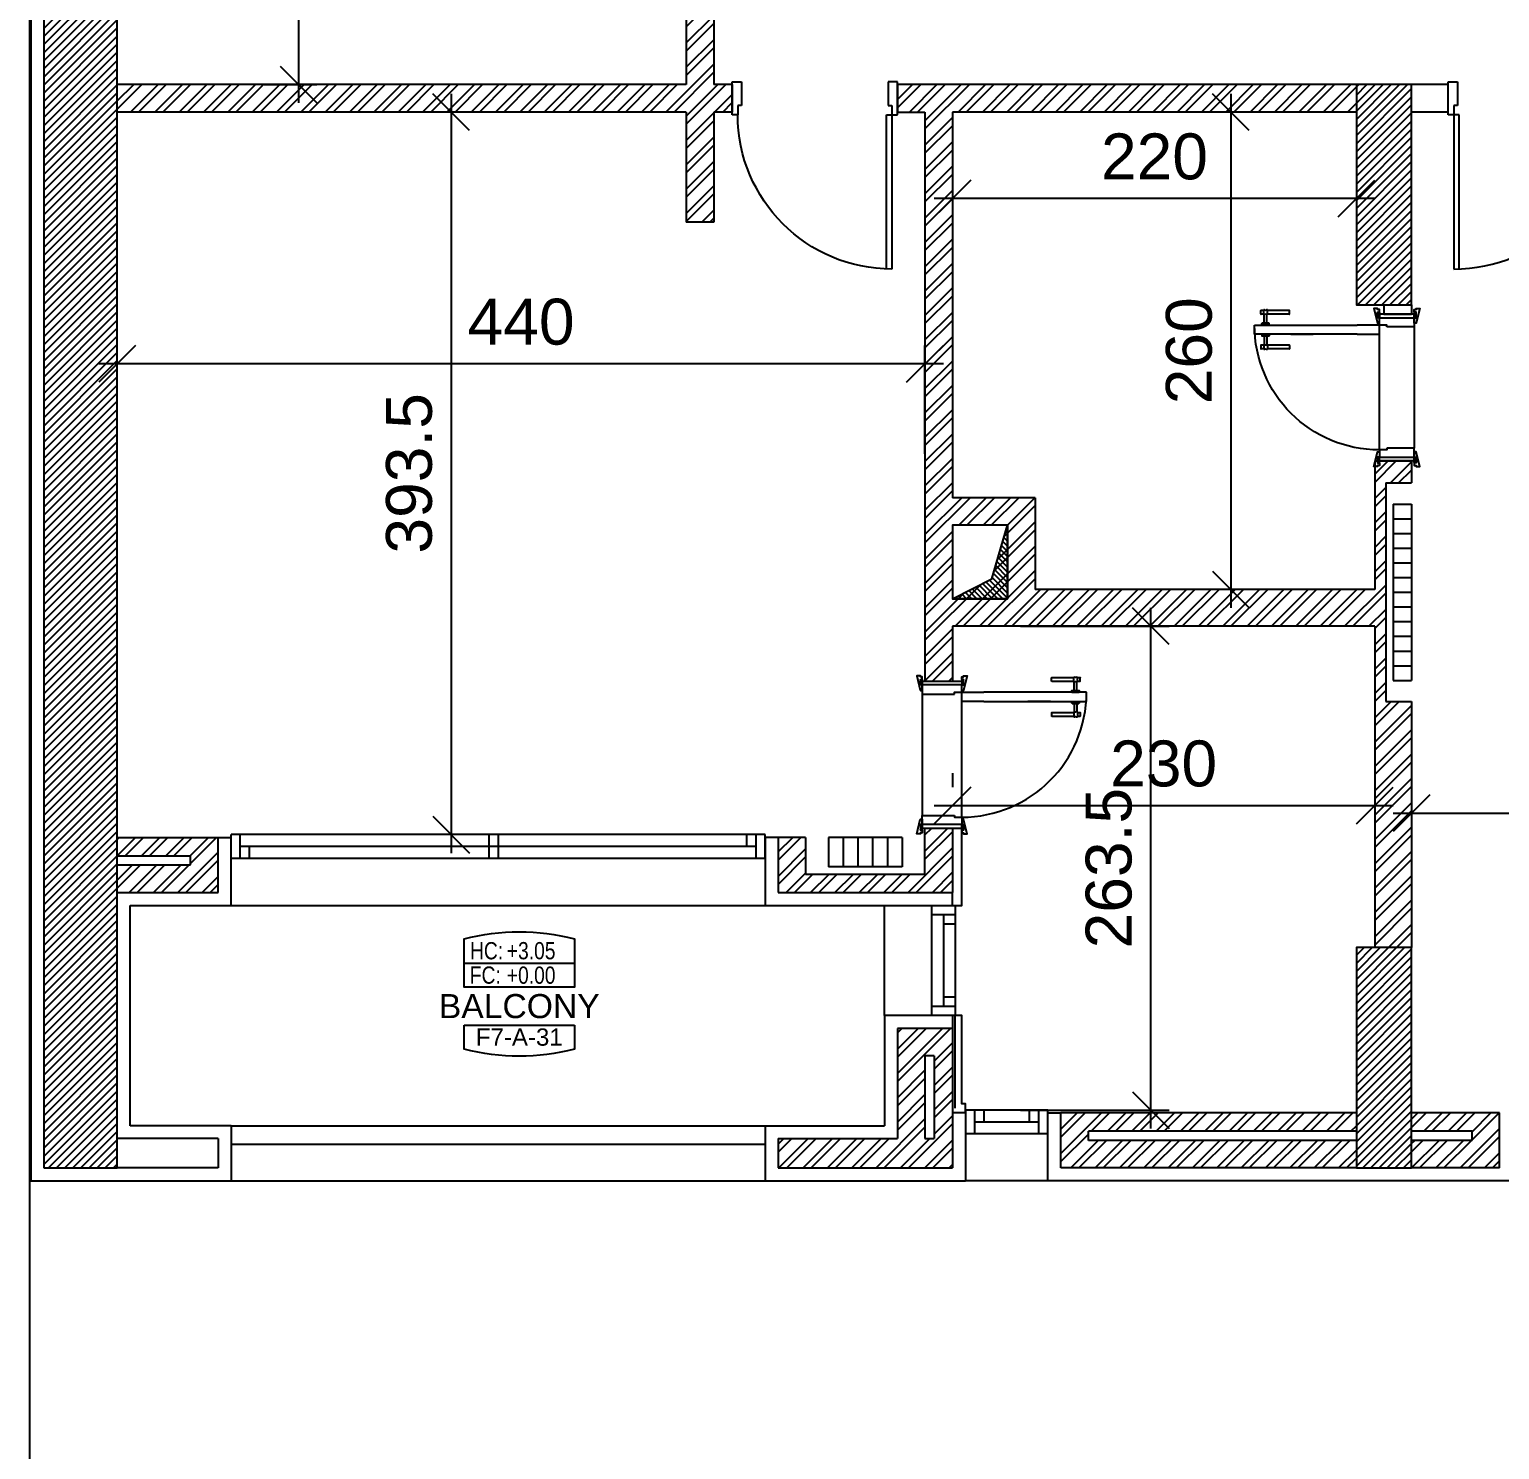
# Model space of a CAD drawing. Header units: metres. Extents: x 0 to 44.4, y -5.9 to 58.5.
# Drawn here: x 0 to 8.01, y 40.47 to 48.2 of the extents above; entities that cross this region are included whole.
import ezdxf
from ezdxf.enums import TextEntityAlignment as Align

# ---------------------------------------------------------------- set-up
doc = ezdxf.new("R2010")
doc.units = ezdxf.units.M
doc.header["$MEASUREMENT"] = 0
doc.header["$PDMODE"] = 3
doc.header["$PDSIZE"] = 0.3
doc.layers.get('0').update_dxf_attribs({"linetype": 'CONTINUOUS'})
doc.layers.get('DEFPOINTS').update_dxf_attribs({"linetype": 'CONTINUOUS'})
for name, color, linetype in [('04', 4, 'CONTINUOUS'), ('A-ALU', 9, 'CONTINUOUS'), ('A-ANNO-IDTAG', 7, 'CONTINUOUS'), ('A-BALUST', 1, 'CONTINUOUS'), ('a-dim', 3, 'CONTINUOUS'), ('A-DOORS', 1, 'CONTINUOUS'), ('A-HATCH-CONC', 8, 'CONTINUOUS'), ('A-HATCH-WALL', 8, 'CONTINUOUS'), ('A-PORTE', 1, 'CONTINUOUS'), ('A-PROJECTION', 8, 'CONTINUOUS'), ('A-REVETEMENT', 1, 'CONTINUOUS'), ('A-SECT-TILE', 12, 'CONTINUOUS'), ('a-shaft', 251, 'CONTINUOUS'), ('A-WALL', 4, 'CONTINUOUS'), ('Parcelle$0$N-PLOT', 5, 'CONTINUOUS'), ('S-2ND-3RD-4-5-6TH$0$N-PLOT', 5, 'CONTINUOUS'), ('S-7TH$0$A-SHAFT 7-8', 8, 'CONTINUOUS'), ('S-7TH$0$A-STR 7-8TH', 2, 'CONTINUOUS'), ('S-7TH$0$N-PLOT', 5, 'CONTINUOUS')]:
    doc.layers.add(name, color=color, linetype=linetype)
doc.styles.add('A100-STEXT', font='ARIAL.TTF', dxfattribs={"height": 0.25})
doc.styles.add('BLOCK', font='ARIAL.TTF', dxfattribs={"width": 0.8, "height": 0.25})
doc.dimstyles.new('dim-law', dxfattribs={"dimtxt": 0.25, "dimasz": 0.2, "dimexe": 0.1, "dimexo": 0.3, "dimgap": 0.1, "dimtad": 1, "dimlfac": 100, "dimdsep": 46, "dimtxsty": 'A100-STEXT', "dimblk1": 'OBLIQUE', "dimblk2": 'OBLIQUE', "dimsah": 1, "dimcen": -0.05, "dimdle": 0.1, "dimclrd": 15, "dimclre": 15, "dimclrt": 256, "dimadec": 0, "dimazin": 0, "dimtfac": 0.28, "dimtix": 1, "dimtmove": 2, "dimatfit": 3, "dimldrblk": 'OBLIQUE', "dimfxl": 0, "dimtolj": 1, "dimarcsym": 0})

# ---------------------------------------------------------------- blocks, each defined once
blk = doc.blocks.new('IDTAG')
at = {"color": 7}
blk.add_line((-0.008, -0.0055), (0.008, -0.0055), dxfattribs=at)
for points in [[(-0.008, 0), (-0.008, 0.007, -0.128676), (0.008, 0.007), (0.008, 0)], [(0.008, -0.0055), (0.008, -0.009, -0.128676), (-0.008, -0.009), (-0.008, -0.0055)]]:
    blk.add_lwpolyline(points, format="xyb", dxfattribs=at)
blk.add_lwpolyline([(-0.008, 0.0035), (0.008, 0.0035), (0.008, 0), (-0.008, 0)], close=True, dxfattribs=at)
at = {"color": 7, "style": 'BLOCK', "width": 0.8}
for s, p in [('HC:', (-0.00716, 0.00404)), ('FC:', (-0.00719, 0.0005))]:
    blk.add_text(s, height=0.0025, dxfattribs=at).set_placement(p)
for p in [(-0.00181, 0.00405), (-0.00181, 0.00049)]:
    blk.add_attdef('+0.000', p, '', height=0.0025, dxfattribs=at)
at = {"color": 7, "style": 'BLOCK'}
for tag, height, p in [('NAME', 0.0035, (0, -0.00275)), ('ROOM', 0.0025, (0, -0.00725))]:
    blk.add_attdef(tag, text='', height=height, dxfattribs=at).set_placement(p, align=Align.MIDDLE)
blk = doc.blocks.new('A$C087916A9')
at = {"layer": 'A-ALU'}
for p, q in [((4.0084, 43.815), (1.0984, 43.815)), ((1.0984, 43.685), (1.0984, 43.815)), ((1.1484, 43.685), (1.1484, 43.815)), ((2.5034, 43.815), (2.5034, 43.685)), ((2.5534, 43.815), (2.5534, 43.685)), ((3.9084, 43.75), (3.9084, 43.815)), ((3.9584, 43.685), (3.9584, 43.815)), ((4.0084, 43.685), (4.0084, 43.815)), ((3.9584, 43.75), (1.1484, 43.75)), ((1.1984, 43.685), (1.1984, 43.75)), ((4.0084, 43.685), (1.0984, 43.685)), ((4.9134, 43.43), (4.9134, 42.83)), ((4.9134, 43.43), (5.0434, 43.43)), ((5.0434, 43.43), (5.0434, 42.83)), ((4.9134, 43.38), (5.0434, 43.38)), ((4.9784, 43.38), (4.9784, 42.88)), ((4.9784, 43.33), (5.0434, 43.33)), ((5.0434, 42.93), (4.9784, 42.93)), ((5.0434, 42.88), (4.9134, 42.88)), ((5.0434, 42.83), (4.9134, 42.83)), ((5.5484, 42.315), (5.0984, 42.315)), ((5.0984, 42.315), (5.0984, 42.185)), ((5.1484, 42.315), (5.1484, 42.185)), ((5.1984, 42.315), (5.1984, 42.25)), ((5.4484, 42.25), (5.4484, 42.315)), ((5.4984, 42.185), (5.4984, 42.315)), ((5.5484, 42.185), (5.5484, 42.315)), ((5.4984, 42.25), (5.1484, 42.25)), ((5.5484, 42.185), (5.0984, 42.185))]:
    blk.add_line(p, q, dxfattribs=at)
blk = doc.blocks.new('P90E18D')
at = {"layer": 'A-PORTE'}
for p, q in [((0, 0), (0.05, 0)), ((0, -0.18), (0, 0)), ((0.05, 0), (0.05, -0.13)), ((0.9, 0), (0.85, 0)), ((0.85, 0), (0.85, -0.13)), ((0.9, -0.18), (0.9, 0)), ((0.05, -0.13), (0.03, -0.13)), ((0.03, -0.13), (0.03, -0.18)), ((0.85, -0.13), (0.87, -0.13)), ((0.87, -0.13), (0.87, -0.18)), ((0.03, -0.18), (0, -0.18)), ((0.06, -0.18), (0.02, -0.18)), ((0.03, -0.18), (0.03, -1.02)), ((0.06, -1.02), (0.06, -0.18)), ((0.87, -0.18), (0.9, -0.18))]:
    blk.add_line(p, q, dxfattribs=at)
blk.add_arc((0.03, -0.18), 0.84, 270, 360, dxfattribs=at)
blk = doc.blocks.new('A$C45807027')
at = {"layer": 'A-DOORS'}
for p, q in [((0, 0.009), (-0.009, -0.019)), ((-0.009, 0.009), (0, -0.019)), ((0.19, 0.009), (0.199, -0.019)), ((0.199, 0.009), (0.19, -0.019)), ((0.68, 0.0005), (0.68, 0.0195)), ((0.6805, 0.02), (0.8, 0.02)), ((0.8, -0.003), (0.8, 0.023)), ((0.8, 0.023), (0.805, 0.023)), ((0.815, 0.023), (0.82, 0.023)), ((0.82, -0.003), (0.82, 0.023)), ((0.82, 0.02), (0.8345, 0.02)), ((0.835, 0.0005), (0.835, 0.0195)), ((0.19, -0.11), (0.19, -0.06)), ((0.19, -0.06), (0.31, -0.06)), ((0.75, -0.06), (0.31, -0.06)), ((0.673, -0.06), (0.55, -0.06)), ((0.6805, 0), (0.8, 0)), ((0.87, -0.06), (0.75, -0.06)), ((0.79, -0.06), (0.79, -0.052)), ((0.79, -0.06), (0.83, -0.06)), ((0.792, -0.05), (0.828, -0.05)), ((0.8, -0.003), (0.8025, -0.003)), ((0.8025, -0.05), (0.8025, -0.003)), ((0.8175, -0.05), (0.8175, -0.003)), ((0.8175, -0.003), (0.82, -0.003)), ((0.82, 0), (0.8345, 0)), ((0.83, -0.06), (0.83, -0.052)), ((0.87, -0.11), (0.87, -0.06)), ((0.31, -0.11), (0.19, -0.11)), ((0.31, -0.11), (0.75, -0.11)), ((0.673, -0.11), (0.55, -0.11)), ((0.75, -0.11), (0.87, -0.11)), ((0.79, -0.11), (0.79, -0.118)), ((0.79, -0.11), (0.83, -0.11)), ((0.792, -0.12), (0.828, -0.12)), ((0.8025, -0.12), (0.8025, -0.167)), ((0.8175, -0.12), (0.8175, -0.167)), ((0.83, -0.11), (0.83, -0.118)), ((0.68, -0.1705), (0.68, -0.1895)), ((0.6805, -0.17), (0.8, -0.17)), ((0.6805, -0.19), (0.8, -0.19)), ((0.8, -0.167), (0.8, -0.193)), ((0.8, -0.167), (0.8025, -0.167)), ((0.8, -0.193), (0.805, -0.193)), ((0.815, -0.193), (0.82, -0.193)), ((0.8175, -0.167), (0.82, -0.167)), ((0.82, -0.167), (0.82, -0.193)), ((0.82, -0.17), (0.8345, -0.17)), ((0.82, -0.19), (0.8345, -0.19)), ((0.835, -0.1705), (0.835, -0.1895)), ((0, -0.809), (-0.009, -0.781)), ((-0.009, -0.809), (0, -0.781)), ((0.19, -0.809), (0.199, -0.781)), ((0.199, -0.809), (0.19, -0.781))]:
    blk.add_line(p, q, dxfattribs=at)
at = {"layer": 'A-DOORS', "color": 8}
for p, q in [((0, -0.07), (0, -0.73)), ((0.19, -0.74), (0.19, -0.06))]:
    blk.add_line(p, q, dxfattribs=at)
at = {"layer": 'A-DOORS'}
for points in [[(0, 0.01), (0, 0.025), (-0.01, 0.025), (-0.01, 0.03), (-0.03, 0.03), (-0.0104, -0.0482, 0.381769), (-0.0084, -0.05), (0, -0.05), (0, -0.02), (-0.01, -0.02), (-0.01, 0.01), (0, 0.01)], [(0.19, 0.01), (0.19, 0.025), (0.2, 0.025), (0.2, 0.03), (0.22, 0.03), (0.2004, -0.0482, -0.381769), (0.1984, -0.05), (0.19, -0.05), (0.19, -0.02), (0.2, -0.02), (0.2, 0.01), (0.19, 0.01)], [(0, -0.81), (0, -0.825), (-0.01, -0.825), (-0.01, -0.83), (-0.03, -0.83), (-0.0104, -0.7518, -0.381769), (-0.0084, -0.75), (0, -0.75), (0, -0.78), (-0.01, -0.78), (-0.01, -0.81), (0, -0.81)], [(0.19, -0.81), (0.19, -0.825), (0.2, -0.825), (0.2, -0.83), (0.22, -0.83), (0.2004, -0.7518, 0.381769), (0.1984, -0.75), (0.19, -0.75), (0.19, -0.78), (0.2, -0.78), (0.2, -0.81), (0.19, -0.81)]]:
    blk.add_lwpolyline(points, format="xyb", dxfattribs=at)
for points in [[(0, 0.009), (0, -0.019), (-0.009, -0.019), (-0.009, 0.009)], [(0.19, 0.009), (0.19, -0.019), (0.199, -0.019), (0.199, 0.009)], [(0, -0.809), (0, -0.781), (-0.009, -0.781), (-0.009, -0.809)], [(0.19, -0.809), (0.19, -0.781), (0.199, -0.781), (0.199, -0.809)]]:
    blk.add_lwpolyline(points, close=True, dxfattribs=at)
for points in [[(0, 0), (0.19, 0), (0.19, -0.02), (0, -0.02), (0, 0)], [(0.19, -0.02), (0, -0.02), (0, -0.07), (0.15, -0.07)], [(0.15, -0.07), (0.15, -0.06), (0.19, -0.06), (0.19, -0.02)], [(0.19, -0.78), (0, -0.78), (0, -0.73), (0.15, -0.73)], [(0, -0.8), (0.19, -0.8), (0.19, -0.78), (0, -0.78), (0, -0.8)], [(0.15, -0.73), (0.15, -0.74), (0.19, -0.74), (0.19, -0.78)]]:
    blk.add_lwpolyline(points, dxfattribs=at)
blk.add_arc((0.1897, -0.0597), 0.6803, 270.02544, 359.97456, dxfattribs=at)
at = {"layer": 'A-DOORS', "extrusion": (0, 0, -1)}
for centre, major_axis, start_param, end_param in [((0.6805, 0.0195), (-0.000354, 0.000354), 5.497787, 7.068583), ((0.6805, 0.0005), (0.000354, 0.000354), 2.356194, 3.926991), ((0.81, 0.0306), (-0.00642, 0.00642), 3.344077, 4.509904), ((0.8345, 0.0195), (0.000354, 0.000354), -0.785398, 0.785398), ((0.8345, 0.0005), (-0.000354, 0.000354), 2.356194, 3.926991), ((0.792, -0.052), (-0.00141, 0.00141), 5.497787, 7.068583), ((0.81, -0.021), (-0.0138, 0.0138), 0.390607, 1.180189), ((0.828, -0.052), (0.00141, 0.00141), -0.785398, 0.785398), ((0.792, -0.118), (-0.00141, 0.00141), 3.926991, 5.497787), ((0.828, -0.118), (-0.00141, 0.00141), 2.356194, 3.926991), ((0.6805, -0.1705), (-0.000354, 0.000354), 5.497787, 7.068583), ((0.6805, -0.1895), (0.000354, 0.000354), 2.356194, 3.926991), ((0.81, -0.149), (-0.0138, 0.0138), 3.5322, 4.321782), ((0.81, -0.2006), (-0.00642, 0.00642), 0.202485, 1.368312), ((0.8345, -0.1705), (0.000354, 0.000354), -0.785398, 0.785398), ((0.8345, -0.1895), (0.000354, 0.000354), 0.785398, 2.356194)]:
    blk.add_ellipse(centre, major_axis=major_axis, ratio=1, start_param=start_param, end_param=end_param, dxfattribs=at)
blk = doc.blocks.new('A$C0E414F3E')
at = {"layer": 'A-DOORS'}
for p, q in [((-0.215, -0.016), (-0.224, -0.044)), ((-0.224, -0.016), (-0.215, -0.044)), ((0, -0.016), (0.009, -0.044)), ((0.009, -0.016), (0, -0.044)), ((0.49, -0.0245), (0.49, -0.0055)), ((0.4905, -0.005), (0.61, -0.005)), ((0.4905, -0.025), (0.61, -0.025)), ((0.6, -0.085), (0.6, -0.077)), ((0.602, -0.075), (0.638, -0.075)), ((0.61, -0.028), (0.61, -0.002)), ((0.61, -0.002), (0.615, -0.002)), ((0.61, -0.028), (0.6125, -0.028)), ((0.6125, -0.075), (0.6125, -0.028)), ((0.625, -0.002), (0.63, -0.002)), ((0.6275, -0.075), (0.6275, -0.028)), ((0.6275, -0.028), (0.63, -0.028)), ((0.63, -0.028), (0.63, -0.002)), ((0.63, -0.005), (0.6445, -0.005)), ((0.63, -0.025), (0.6445, -0.025)), ((0.64, -0.085), (0.64, -0.077)), ((0.645, -0.0245), (0.645, -0.0055)), ((0, -0.135), (0, -0.085)), ((0, -0.085), (0.12, -0.085)), ((0.12, -0.135), (0, -0.135)), ((0.56, -0.085), (0.12, -0.085)), ((0.12, -0.135), (0.56, -0.135)), ((0.483, -0.085), (0.36, -0.085)), ((0.483, -0.135), (0.36, -0.135)), ((0.68, -0.085), (0.56, -0.085)), ((0.56, -0.135), (0.68, -0.135)), ((0.6, -0.085), (0.64, -0.085)), ((0.6, -0.135), (0.6, -0.143)), ((0.6, -0.135), (0.64, -0.135)), ((0.602, -0.145), (0.638, -0.145)), ((0.6125, -0.145), (0.6125, -0.192)), ((0.6275, -0.145), (0.6275, -0.192)), ((0.64, -0.135), (0.64, -0.143)), ((0.68, -0.135), (0.68, -0.085)), ((0.49, -0.1955), (0.49, -0.2145)), ((0.4905, -0.195), (0.61, -0.195)), ((0.4905, -0.215), (0.61, -0.215)), ((0.61, -0.192), (0.61, -0.218)), ((0.61, -0.192), (0.6125, -0.192)), ((0.61, -0.218), (0.615, -0.218)), ((0.625, -0.218), (0.63, -0.218)), ((0.6275, -0.192), (0.63, -0.192)), ((0.63, -0.192), (0.63, -0.218)), ((0.63, -0.195), (0.6445, -0.195)), ((0.63, -0.215), (0.6445, -0.215)), ((0.645, -0.1955), (0.645, -0.2145)), ((-0.215, -0.834), (-0.224, -0.806)), ((-0.224, -0.834), (-0.215, -0.806)), ((0, -0.834), (0.009, -0.806)), ((0.009, -0.834), (0, -0.806))]:
    blk.add_line(p, q, dxfattribs=at)
at = {"layer": 'A-DOORS', "color": 8}
for p, q in [((-0.215, -0.095), (-0.215, -0.755)), ((0, -0.765), (0, -0.085))]:
    blk.add_line(p, q, dxfattribs=at)
at = {"layer": 'A-DOORS'}
for points in [[(-0.215, -0.015), (-0.215, 0), (-0.225, 0), (-0.225, 0.005), (-0.245, 0.005), (-0.2254, -0.0732, 0.381769), (-0.2234, -0.075), (-0.215, -0.075), (-0.215, -0.045), (-0.225, -0.045), (-0.225, -0.015), (-0.215, -0.015)], [(0, -0.015), (0, 0), (0.01, 0), (0.01, 0.005), (0.03, 0.005), (0.0104, -0.0732, -0.381769), (0.0084, -0.075), (0, -0.075), (0, -0.045), (0.01, -0.045), (0.01, -0.015), (0, -0.015)], [(-0.215, -0.835), (-0.215, -0.85), (-0.225, -0.85), (-0.225, -0.855), (-0.245, -0.855), (-0.2254, -0.7768, -0.381769), (-0.2234, -0.775), (-0.215, -0.775), (-0.215, -0.805), (-0.225, -0.805), (-0.225, -0.835), (-0.215, -0.835)], [(0, -0.835), (0, -0.85), (0.01, -0.85), (0.01, -0.855), (0.03, -0.855), (0.0104, -0.7768, 0.381769), (0.0084, -0.775), (0, -0.775), (0, -0.805), (0.01, -0.805), (0.01, -0.835), (0, -0.835)]]:
    blk.add_lwpolyline(points, format="xyb", dxfattribs=at)
for points in [[(-0.215, -0.016), (-0.215, -0.044), (-0.224, -0.044), (-0.224, -0.016)], [(0, -0.016), (0, -0.044), (0.009, -0.044), (0.009, -0.016)], [(-0.215, -0.834), (-0.215, -0.806), (-0.224, -0.806), (-0.224, -0.834)], [(0, -0.834), (0, -0.806), (0.009, -0.806), (0.009, -0.834)]]:
    blk.add_lwpolyline(points, close=True, dxfattribs=at)
for points in [[(-0.215, -0.025), (0, -0.025), (0, -0.045), (-0.215, -0.045), (-0.215, -0.025)], [(0, -0.045), (-0.215, -0.045), (-0.215, -0.095), (-0.04, -0.095)], [(-0.04, -0.095), (-0.04, -0.085), (0, -0.085), (0, -0.045)], [(0, -0.805), (-0.215, -0.805), (-0.215, -0.755), (-0.04, -0.755)], [(-0.04, -0.755), (-0.04, -0.765), (0, -0.765), (0, -0.805)], [(-0.215, -0.825), (0, -0.825), (0, -0.805), (-0.215, -0.805), (-0.215, -0.825)]]:
    blk.add_lwpolyline(points, dxfattribs=at)
blk.add_arc((-0.0003, -0.0847), 0.6803, 270.02544, 359.97456, dxfattribs=at)
at = {"layer": 'A-DOORS', "extrusion": (0, 0, -1)}
for centre, major_axis, start_param, end_param in [((0.4905, -0.0055), (-0.000354, 0.000354), 5.497787, 7.068583), ((0.4905, -0.0245), (0.000354, 0.000354), 2.356194, 3.926991), ((0.602, -0.077), (-0.00141, 0.00141), 5.497787, 7.068583), ((0.62, -0.046), (-0.0138, 0.0138), 0.390607, 1.180189), ((0.62, 0.0056), (-0.00642, 0.00642), 3.344077, 4.509904), ((0.638, -0.077), (0.00141, 0.00141), -0.785398, 0.785398), ((0.6445, -0.0055), (0.000354, 0.000354), -0.785398, 0.785398), ((0.6445, -0.0245), (-0.000354, 0.000354), 2.356194, 3.926991), ((0.602, -0.143), (-0.00141, 0.00141), 3.926991, 5.497787), ((0.638, -0.143), (-0.00141, 0.00141), 2.356194, 3.926991), ((0.4905, -0.1955), (-0.000354, 0.000354), 5.497787, 7.068583), ((0.4905, -0.2145), (0.000354, 0.000354), 2.356194, 3.926991), ((0.62, -0.174), (-0.0138, 0.0138), 3.5322, 4.321782), ((0.62, -0.2256), (-0.00642, 0.00642), 0.202485, 1.368312), ((0.6445, -0.1955), (0.000354, 0.000354), -0.785398, 0.785398), ((0.6445, -0.2145), (0.000354, 0.000354), 0.785398, 2.356194)]:
    blk.add_ellipse(centre, major_axis=major_axis, ratio=1, start_param=start_param, end_param=end_param, dxfattribs=at)
blk = doc.blocks.new('_OBLIQUE')
at = {"color": 0, "linetype": 'ByBlock'}
blk.add_line((-0.5, -0.5), (0.5, 0.5), dxfattribs=at)
blk = doc.blocks.new('*D1048')
at = {"layer": 'a-dim', "color": 15, "lineweight": -2}
for p, q in [((1.4659, 52.9), (1.4659, 47.8)), ((1.2784, 52.8), (1.5659, 52.8)), ((1.2784, 47.9), (1.5659, 47.9))]:
    blk.add_line(p, q, dxfattribs=at)
at = {"layer": 'DEFPOINTS', "color": 0}
for p in [(0.9784, 52.8), (0.9784, 47.9), (1.4659, 47.9)]:
    blk.add_point(p, dxfattribs=at)
at = {"layer": 'a-dim', "color": 15, "lineweight": -2, "xscale": 0.2, "yscale": 0.2, "zscale": 0.2}
for p, rotation in [((1.4659, 52.8), 90), ((1.4659, 47.9), 270)]:
    blk.add_blockref('_OBLIQUE', p, dxfattribs=dict(at, rotation=rotation))
at = {"layer": 'a-dim', "insert": (1.2383, 50.35), "char_height": 0.25, "attachment_point": 5, "rotation": 90, "style": 'A100-STEXT'}
blk.add_mtext('\\A1;490', dxfattribs=at)
blk = doc.blocks.new('*D1050')
at = {"layer": 'a-dim', "color": 15, "lineweight": -2}
for p, q in [((2.2969, 47.85), (2.2969, 43.715)), ((3.2784, 47.75), (2.1969, 47.75)), ((3.2784, 43.815), (2.1969, 43.815))]:
    blk.add_line(p, q, dxfattribs=at)
at = {"layer": 'DEFPOINTS', "color": 0}
for p in [(3.5784, 47.75), (2.2969, 43.815), (3.5784, 43.815)]:
    blk.add_point(p, dxfattribs=at)
at = {"layer": 'a-dim', "color": 15, "lineweight": -2, "xscale": 0.2, "yscale": 0.2, "zscale": 0.2}
for p, rotation in [((2.2969, 47.75), 90), ((2.2969, 43.815), 270)]:
    blk.add_blockref('_OBLIQUE', p, dxfattribs=dict(at, rotation=rotation))
at = {"layer": 'a-dim', "insert": (2.0692, 45.7825), "char_height": 0.25, "attachment_point": 5, "rotation": 90, "style": 'A100-STEXT'}
blk.add_mtext('\\A1;393.5', dxfattribs=at)
blk = doc.blocks.new('*D1051')
at = {"layer": 'a-dim', "color": 15, "lineweight": -2}
for p, q in [((0.4784, 45.8884), (0.4784, 46.4791)), ((4.8784, 45.8884), (4.8784, 46.4791)), ((4.9784, 46.3791), (0.3784, 46.3791))]:
    blk.add_line(p, q, dxfattribs=at)
at = {"layer": 'DEFPOINTS', "color": 0}
for p in [(0.4784, 46.3791), (0.4784, 45.5884), (4.8784, 45.5884)]:
    blk.add_point(p, dxfattribs=at)
at = {"layer": 'a-dim', "color": 15, "lineweight": -2, "xscale": 0.2, "yscale": 0.2, "zscale": 0.2}
for p, rotation in [((0.4784, 46.3791), 180.0000000002179), ((4.8784, 46.3791), 2.179057e-10)]:
    blk.add_blockref('_OBLIQUE', p, dxfattribs=dict(at, rotation=rotation))
at = {"layer": 'a-dim', "insert": (2.6784, 46.6068), "char_height": 0.25, "attachment_point": 5, "style": 'A100-STEXT'}
blk.add_mtext('\\A1;440', dxfattribs=at)
blk = doc.blocks.new('*D1052')
at = {"layer": 'a-dim', "color": 15, "lineweight": -2}
for p, q in [((6.5449, 47.85), (6.5449, 45.05)), ((6.9284, 47.75), (6.4449, 47.75)), ((6.9284, 45.15), (6.4449, 45.15))]:
    blk.add_line(p, q, dxfattribs=at)
at = {"layer": 'DEFPOINTS', "color": 0}
for p in [(7.2284, 47.75), (6.5449, 45.15), (7.2284, 45.15)]:
    blk.add_point(p, dxfattribs=at)
at = {"layer": 'a-dim', "color": 15, "lineweight": -2, "xscale": 0.2, "yscale": 0.2, "zscale": 0.2}
for p, rotation in [((6.5449, 47.75), 90), ((6.5449, 45.15), 270)]:
    blk.add_blockref('_OBLIQUE', p, dxfattribs=dict(at, rotation=rotation))
at = {"layer": 'a-dim', "insert": (6.3173, 46.45), "char_height": 0.25, "attachment_point": 5, "rotation": 90, "style": 'A100-STEXT'}
blk.add_mtext('\\A1;260', dxfattribs=at)
blk = doc.blocks.new('*D1053')
at = {"layer": 'a-dim', "color": 15, "lineweight": -2}
for p, q in [((5.0284, 47.45), (5.0284, 47.1792)), ((7.2284, 47.45), (7.2284, 47.1792)), ((7.3284, 47.2792), (4.9284, 47.2792))]:
    blk.add_line(p, q, dxfattribs=at)
at = {"layer": 'DEFPOINTS', "color": 0}
for p in [(5.0284, 47.75), (7.2284, 47.75), (5.0284, 47.2792)]:
    blk.add_point(p, dxfattribs=at)
at = {"layer": 'a-dim', "color": 15, "lineweight": -2, "xscale": 0.2, "yscale": 0.2, "zscale": 0.2}
for p, rotation in [((5.0284, 47.2792), 179.999999999997), ((7.2284, 47.2792), 359.999999999997)]:
    blk.add_blockref('_OBLIQUE', p, dxfattribs=dict(at, rotation=rotation))
at = {"layer": 'a-dim', "insert": (6.1284, 47.5068), "char_height": 0.25, "attachment_point": 5, "style": 'A100-STEXT'}
blk.add_mtext('\\A1;220', dxfattribs=at)
blk = doc.blocks.new('*D1054')
at = {"layer": 'a-dim', "color": 15, "lineweight": -2}
for p, q in [((7.5284, 44.24), (7.5284, 43.8327)), ((11.9284, 44.24), (11.9284, 43.8327)), ((7.4284, 43.9327), (12.0284, 43.9327))]:
    blk.add_line(p, q, dxfattribs=at)
at = {"layer": 'DEFPOINTS', "color": 0}
for p in [(7.5284, 44.54), (11.9284, 44.54), (11.9284, 43.9327)]:
    blk.add_point(p, dxfattribs=at)
at = {"layer": 'a-dim', "color": 15, "lineweight": -2, "xscale": 0.2, "yscale": 0.2, "zscale": 0.2, "rotation": 180}
blk.add_blockref('_OBLIQUE', (7.5284, 43.9327), dxfattribs=at)
at = {"layer": 'a-dim', "color": 15, "lineweight": -2, "xscale": 0.2, "yscale": 0.2, "zscale": 0.2}
blk.add_blockref('_OBLIQUE', (11.9284, 43.9327), dxfattribs=at)
at = {"layer": 'a-dim', "insert": (9.7284, 44.1603), "char_height": 0.25, "attachment_point": 5, "style": 'A100-STEXT'}
blk.add_mtext('\\A1;440', dxfattribs=at)
blk = doc.blocks.new('*D1056')
at = {"layer": 'a-dim', "color": 15, "lineweight": -2}
for p, q in [((6.1079, 42.215), (6.1079, 45.05)), ((5.3984, 44.95), (6.2079, 44.95)), ((5.3984, 42.315), (6.2079, 42.315))]:
    blk.add_line(p, q, dxfattribs=at)
at = {"layer": 'DEFPOINTS', "color": 0}
for p in [(5.0984, 44.95), (6.1079, 44.95), (5.0984, 42.315)]:
    blk.add_point(p, dxfattribs=at)
at = {"layer": 'a-dim', "color": 15, "lineweight": -2, "xscale": 0.2, "yscale": 0.2, "zscale": 0.2}
for p, rotation in [((6.1079, 44.95), 90), ((6.1079, 42.315), 270)]:
    blk.add_blockref('_OBLIQUE', p, dxfattribs=dict(at, rotation=rotation))
at = {"layer": 'a-dim', "insert": (5.8802, 43.6325), "char_height": 0.25, "attachment_point": 5, "rotation": 90, "style": 'A100-STEXT'}
blk.add_mtext('\\A1;263.5', dxfattribs=at)
blk = doc.blocks.new('*D1057')
at = {"layer": 'a-dim', "color": 15, "lineweight": -2}
for p, q in [((5.0284, 44.15), (5.0284, 44.0732)), ((7.3284, 44.15), (7.3284, 44.0732)), ((4.9284, 43.9732), (7.4284, 43.9732))]:
    blk.add_line(p, q, dxfattribs=at)
at = {"layer": 'DEFPOINTS', "color": 0}
for p in [(7.3284, 43.9732), (5.0284, 43.85), (7.3284, 43.85)]:
    blk.add_point(p, dxfattribs=at)
at = {"layer": 'a-dim', "color": 15, "lineweight": -2, "xscale": 0.2, "yscale": 0.2, "zscale": 0.2, "rotation": 180}
blk.add_blockref('_OBLIQUE', (5.0284, 43.9732), dxfattribs=at)
at = {"layer": 'a-dim', "color": 15, "lineweight": -2, "xscale": 0.2, "yscale": 0.2, "zscale": 0.2}
blk.add_blockref('_OBLIQUE', (7.3284, 43.9732), dxfattribs=at)
at = {"layer": 'a-dim', "insert": (6.1784, 44.201), "char_height": 0.25, "attachment_point": 5, "style": 'A100-STEXT'}
blk.add_mtext('\\A1;230', dxfattribs=at)

msp = doc.modelspace()

# ---------------------------------------------------------------- hatches: boundary and pattern name
at = {"layer": 'A-HATCH-CONC', "ltscale": 4}
h = msp.add_hatch(dxfattribs=at)
h.set_pattern_fill('ANSI31', color=256, scale=0.25, style=0)
h.paths.add_polyline_path([(0.47837, 57.23771), (0.07837, 57.22878), (0.07837, 42), (0.47837, 42)])
h = msp.add_hatch(dxfattribs=at)
h.set_pattern_fill('ANSI31', color=256, scale=0.25, style=0)
h.paths.add_polyline_path([(7.52837, 47.9), (7.22837, 47.9), (7.22837, 46.7), (7.52837, 46.7)])
h = msp.add_hatch(dxfattribs=at)
h.set_pattern_fill('ANSI31', color=256, scale=0.25, style=0)
h.paths.add_polyline_path([(7.52837, 43.2), (7.22837, 43.2), (7.22837, 42), (7.52837, 42)])
at = {"layer": 'A-HATCH-WALL'}
h = msp.add_hatch(dxfattribs=at)
h.set_pattern_fill('ANSI32', color=256, scale=0.25, style=0)
h.paths.add_polyline_path([(12.07837, 46), (13.27837, 46), (13.27837, 46.15), (12.07025, 46.15), (12.07025, 46.5), (12.52837, 46.5), (12.52837, 47.7), (14.17837, 47.7), (14.17837, 47.78), (12.97837, 47.78), (12.97837, 47.9), (11.92837, 47.9), (11.92837, 47.3), (8.97837, 47.3), (8.97837, 47.9), (8.62837, 47.9), (8.62837, 47.75), (8.82837, 47.75), (8.82837, 46.55), (8.97837, 46.55), (8.97837, 47.15), (11.92837, 47.15), (11.92837, 43.4), (12.07837, 43.4)])
h.paths.add_polyline_path([(12.07837, 47.7), (12.37837, 47.7), (12.37837, 46.65), (12.07837, 46.65)], flags=17)
h.paths.add_polyline_path([(12.07837, 46.65), (12.07837, 47.6), (12.37837, 47.6), (12.37837, 46.65)], flags=16)
h.paths.add_polyline_path([(14.37837, 47.6), (14.17837, 47.6), (14.17837, 46.15), (14.07837, 46.15), (14.07837, 46), (14.22837, 46), (14.22837, 45.9), (14.37837, 45.9)])
h.paths.add_polyline_path([(14.37837, 45.1), (14.22837, 45.1), (14.22837, 44.20525), (14.21633, 44.19028), (14.567, 43.90827), (15.06835, 44.53169), (14.71768, 44.8137), (14.37837, 44.39177)])
h.paths.add_polyline_path([(14.74057, 44.6028), (14.85746, 44.5088), (14.54411, 44.11917), (14.42722, 44.21317)], flags=16)
h.paths.add_polyline_path([(14.74057, 44.6028), (14.85746, 44.5088), (14.54411, 44.11917), (14.42722, 44.21317), (14.5839, 44.40799)], flags=16)
h.paths.add_polyline_path([(14.74362, 44.57468), (14.82934, 44.50575), (14.54106, 44.14729), (14.70275, 44.41156)], flags=0)
h.paths.add_polyline_path([(3.82837, 47.9), (3.72837, 47.9), (3.72837, 49.4), (3.82837, 49.4), (3.82837, 49.55), (3.57837, 49.55), (3.57837, 47.9), (0.47837, 47.9), (0.47837, 47.75), (3.57837, 47.75), (3.57837, 47.15), (3.72837, 47.15), (3.72837, 47.75), (3.82837, 47.75)])
h.paths.add_polyline_path([(5.02837, 43.85), (4.87837, 43.85), (4.87837, 43.8), (4.87837, 43.6), (4.22837, 43.6), (4.22837, 43.8), (4.07837, 43.8), (4.07837, 43.5), (5.02837, 43.5)])
h.paths.add_polyline_path([(1.02837, 43.8), (0.47837, 43.8), (0.47837, 43.7), (0.87837, 43.7), (0.87837, 43.65), (0.47837, 43.65), (0.47837, 43.5), (1.02837, 43.5)])
h.paths.add_polyline_path([(5.02837, 42.76), (4.72837, 42.76), (4.72837, 42.16), (4.07837, 42.16), (4.07837, 42), (5.02837, 42)])
h.paths.add_polyline_path([(4.87837, 42.61), (4.92837, 42.61), (4.92837, 42.16), (4.87837, 42.16)], flags=16)
h.paths.add_polyline_path([(7.22837, 42.15), (5.76837, 42.15), (5.76837, 42.2), (7.22837, 42.2), (7.22837, 42.3), (5.61837, 42.3), (5.61837, 42), (7.22837, 42)])
h.paths.add_polyline_path([(8.00837, 42.3), (7.52837, 42.3), (7.52837, 42.2), (7.85837, 42.2), (7.85837, 42.15), (7.52837, 42.15), (7.52837, 42), (8.00837, 42)])
h.paths.add_polyline_path([(11.92837, 42.15), (11.59837, 42.15), (11.59837, 42.2), (11.92837, 42.2), (11.92837, 42.3), (11.44837, 42.3), (11.44837, 42), (11.92837, 42)])
h.paths.add_polyline_path([(8.77837, 49.55), (8.02837, 49.55), (8.02837, 51.75), (8.62837, 51.75), (8.62837, 51.9), (5.02837, 51.9), (5.02837, 55.23), (4.72837, 55.23), (4.72837, 53.1), (4.12837, 53.1), (4.12837, 52.8), (4.82837, 52.8), (4.96837, 52.8), (4.96837, 51.61), (4.82837, 51.61), (4.82837, 51.2), (5.02837, 51.2), (5.02837, 51.75), (7.87837, 51.75), (7.87837, 49.6), (5.47837, 49.6), (5.47837, 50.25), (5.02837, 50.25), (5.02837, 50.35), (4.82837, 50.35), (4.82837, 49.55), (4.72837, 49.55), (4.72837, 49.4), (8.77837, 49.4)])
h.paths.add_polyline_path([(5.32837, 49.55), (5.02837, 49.55), (5.02837, 50.1), (5.32837, 50.1)], flags=17)
h.paths.add_polyline_path([(5.30837, 49.57), (5.20822, 49.95566), (5.04837, 50.08), (5.30837, 50.08)], flags=16)
h.paths.add_polyline_path([(4.92837, 52.9), (4.27837, 52.9), (4.27837, 52.95), (4.87837, 52.95), (4.87837, 55.13), (4.92837, 55.13)], flags=16)
h.paths.add_polyline_path([(0.97837, 57.25557), (0.47837, 57.24069), (0.47837, 57.09062), (0.87837, 57.10253), (0.87837, 56.55), (0.47837, 56.55), (0.47837, 56.4), (0.97837, 56.4)])
h.paths.add_polyline_path([(5.02837, 56.93), (4.72837, 56.93), (4.72837, 56.47), (5.02837, 56.47)])
h.paths.add_polyline_path([(4.87837, 56.78), (4.92837, 56.78), (4.92837, 56.57), (4.87837, 56.57)], flags=16)
h.paths.add_polyline_path([(0.97837, 53.1), (0.47837, 53.1), (0.47837, 52.95), (0.82837, 52.95), (0.82837, 52.9), (0.47837, 52.9), (0.47837, 52.8), (0.97837, 52.8)])
h.paths.add_polyline_path([(10.12837, 56.4), (9.82837, 56.4), (9.82837, 56.3), (9.96837, 56.3), (9.96837, 54.63), (9.82837, 54.63), (9.82837, 52.8), (10.3689, 52.8), (10.3689, 53.1), (10.12837, 53.1)])
h.paths.add_polyline_path([(9.92837, 54.48), (9.97837, 54.48), (9.97837, 52.95), (10.2189, 52.95), (10.2189, 52.9), (9.92837, 52.9)], flags=16)
h = msp.add_hatch(dxfattribs=at)
h.set_pattern_fill('ANSI32', color=256, scale=0.25, style=0)
h.paths.add_polyline_path([(7.52837, 44.54), (7.38837, 44.54), (7.38837, 45.73), (7.52837, 45.73), (7.52837, 45.85), (7.32837, 45.85), (7.32837, 45.15), (5.47837, 45.15), (5.47837, 45.65), (5.02837, 45.65), (5.02837, 47.75), (6.22837, 47.75), (7.22837, 47.75), (7.22837, 47.9), (4.72837, 47.9), (4.72837, 47.75), (4.87837, 47.75), (4.87837, 44.65), (5.02837, 44.65), (5.02837, 44.95), (5.47837, 44.95), (7.32837, 44.95), (7.32837, 43.2), (7.52837, 43.2)])
h.paths.add_polyline_path([(5.32837, 45.1), (5.02837, 45.1), (5.02837, 45.5), (5.32837, 45.5)], flags=16)
h.paths.add_polyline_path([(5.32837, 45.1), (5.02837, 45.1), (5.24275, 45.20856), (5.32837, 45.5)], flags=16)
at = {"layer": 'a-shaft'}
h = msp.add_hatch(dxfattribs=at)
h.set_pattern_fill('_USER', color=256, scale=0.02, angle=135, style=0, pattern_type=0)
h.set_pattern_definition([(135, (1e-14, 5e-14), (-0.014142136, -0.014142136), [])])
h.paths.add_polyline_path([(5.32837, 45.5), (5.32837, 45.1), (5.02837, 45.1), (5.24275, 45.20856)])

# ---------------------------------------------------------------- linework, layer by layer
at = {"layer": '04', "color": 11}
for p, q in [((7.42837, 45.615), (7.42837, 44.655)), ((7.42837, 45.615), (7.52837, 45.615)), ((7.52837, 45.615), (7.52837, 44.655)), ((7.42837, 45.535), (7.52837, 45.535)), ((7.42837, 45.455), (7.52837, 45.455)), ((7.42837, 45.375), (7.52837, 45.375)), ((7.42837, 45.295), (7.52837, 45.295)), ((7.42837, 45.215), (7.52837, 45.215)), ((7.42837, 45.135), (7.52837, 45.135)), ((7.42837, 45.055), (7.52837, 45.055)), ((7.42837, 44.975), (7.52837, 44.975)), ((7.42837, 44.895), (7.52837, 44.895)), ((7.42837, 44.815), (7.52837, 44.815)), ((7.42837, 44.735), (7.52837, 44.735)), ((7.42837, 44.655), (7.52837, 44.655)), ((4.35337, 43.8), (4.35337, 43.64)), ((4.75337, 43.8), (4.35337, 43.8)), ((4.43337, 43.8), (4.43337, 43.64)), ((4.51337, 43.8), (4.51337, 43.64)), ((4.59337, 43.8), (4.59337, 43.64)), ((4.67337, 43.8), (4.67337, 43.64)), ((4.75337, 43.8), (4.75337, 43.64)), ((4.75337, 43.64), (4.35337, 43.64))]:
    msp.add_line(p, q, dxfattribs=at)
at = {"layer": 'A-ALU'}
msp.add_line((1.09837, 43.43), (4.00837, 43.43), dxfattribs=at)
at = {"layer": 'A-BALUST'}
for p, q in [((1.09837, 42.23), (4.00837, 42.23)), ((1.09837, 42.13), (4.00837, 42.13))]:
    msp.add_line(p, q, dxfattribs=at)
at = {"layer": 'A-PROJECTION'}
for p, q in [((4.65837, 42.83), (4.65837, 43.43)), ((1.09837, 41.93), (4.00837, 41.93)), ((5.54837, 41.93), (5.09837, 41.93)), ((5.54837, 41.93), (5.09837, 41.93))]:
    msp.add_line(p, q, dxfattribs=at)
at = {"layer": 'A-REVETEMENT'}
for p, q in [((0.00837, 57.29673), (0.00837, 41.93)), ((1.02837, 43.8), (1.09837, 43.8)), ((1.09837, 43.43), (1.09837, 43.8)), ((4.00837, 43.8), (4.00837, 43.43)), ((4.07837, 43.8), (4.00837, 43.8)), ((5.02837, 43.43), (5.02837, 43.5)), ((0.54837, 42.23), (0.54837, 43.43)), ((0.54837, 43.43), (1.09837, 43.43)), ((4.00837, 43.43), (5.02837, 43.43)), ((4.65837, 42.83), (4.65837, 42.23)), ((5.02837, 42.83), (4.65837, 42.83)), ((5.02837, 42.83), (5.02837, 42.76)), ((5.09837, 42.3), (5.02837, 42.3)), ((5.09837, 42.3), (5.09837, 41.93)), ((5.54837, 41.93), (5.54837, 42.3)), ((5.54837, 42.3), (5.61837, 42.3)), ((1.09837, 42.23), (0.54837, 42.23)), ((1.09837, 42.23), (1.09837, 41.93)), ((4.00837, 42.23), (4.00837, 41.93)), ((4.00837, 42.23), (4.65837, 42.23)), ((0.00837, 41.93), (1.09837, 41.93)), ((4.00837, 41.93), (5.09837, 41.93)), ((8.07837, 41.93), (5.54837, 41.93))]:
    msp.add_line(p, q, dxfattribs=at)
at = {"layer": 'A-SECT-TILE'}
msp.add_line((5.04337, 42.325), (5.04337, 42.83), dxfattribs=at)
for points in [[(5.02837, 43.43), (5.07837, 43.43), (5.07837, 43.85)], [(5.09837, 42.3), (5.09837, 42.35), (5.07837, 42.35), (5.07837, 42.83), (5.02837, 42.83)]]:
    msp.add_lwpolyline(points, dxfattribs=at)
at = {"layer": 'a-shaft'}
msp.add_lwpolyline([(5.32837, 45.5), (5.32837, 45.1), (5.02837, 45.1), (5.24275, 45.20856), (5.32837, 45.5)], dxfattribs=at)
msp.add_lwpolyline([(5.32837, 45.5), (5.32837, 45.1), (5.02837, 45.1), (5.24275, 45.20856), (5.32837, 45.5)], dxfattribs=at)
at = {"layer": 'A-WALL'}
for p, q in [((3.57837, 49.55), (3.57837, 47.9)), ((3.72837, 49.4), (3.72837, 47.9)), ((3.57837, 47.9), (0.47837, 47.9)), ((3.82837, 47.9), (3.72837, 47.9)), ((3.82837, 47.9), (3.82837, 47.75)), ((7.22837, 47.9), (4.72837, 47.9)), ((7.72837, 47.9), (7.52837, 47.9)), ((7.72837, 47.75), (7.72837, 47.9)), ((3.57837, 47.75), (0.47837, 47.75)), ((3.57837, 47.75), (3.57837, 47.15)), ((3.82837, 47.75), (3.72837, 47.75)), ((3.72837, 47.75), (3.72837, 47.15)), ((4.72837, 47.75), (4.87837, 47.75)), ((4.87837, 47.75), (4.87837, 44.65)), ((7.22837, 47.75), (5.02837, 47.75)), ((5.02837, 47.75), (5.02837, 45.65)), ((6.22837, 47.75), (5.02837, 47.75)), ((7.72837, 47.75), (7.52837, 47.75)), ((3.72837, 47.15), (3.57837, 47.15)), ((7.37837, 46.7), (7.37837, 46.65)), ((7.52837, 46.7), (7.52837, 46.65)), ((7.37837, 46.65), (7.52837, 46.65)), ((7.32837, 45.85), (7.52837, 45.85)), ((7.32837, 45.85), (7.32837, 45.15)), ((7.52837, 45.85), (7.52837, 45.73)), ((7.38837, 45.73), (7.38837, 44.54)), ((7.38837, 45.73), (7.52837, 45.73)), ((5.47837, 45.65), (5.02837, 45.65)), ((5.47837, 45.65), (5.47837, 45.15)), ((7.32837, 45.15), (5.47837, 45.15)), ((5.47837, 44.95), (5.02837, 44.95)), ((5.02837, 44.95), (5.02837, 44.65)), ((7.32837, 44.95), (5.47837, 44.95)), ((7.32837, 44.95), (7.32837, 43.2)), ((4.87837, 44.65), (5.02837, 44.65)), ((7.38837, 44.54), (7.52837, 44.54)), ((7.52837, 44.54), (7.52837, 43.2)), ((4.87837, 43.85), (5.02837, 43.85)), ((4.87837, 43.8), (4.87837, 43.85)), ((4.87837, 43.8), (4.87837, 43.85)), ((5.02837, 43.85), (5.02837, 43.5)), ((0.47837, 43.8), (1.02837, 43.8)), ((1.02837, 43.5), (1.02837, 43.8)), ((4.07837, 43.8), (4.07837, 43.5)), ((4.22837, 43.8), (4.07837, 43.8)), ((4.22837, 43.8), (4.22837, 43.6)), ((4.87837, 43.6), (4.87837, 43.8)), ((0.47837, 43.7), (0.87837, 43.7)), ((0.47837, 43.65), (0.87837, 43.65)), ((0.87837, 43.65), (0.87837, 43.7)), ((4.22837, 43.7), (4.22837, 43.65)), ((4.87837, 43.65), (4.87837, 43.7)), ((4.22837, 43.6), (4.87837, 43.6)), ((0.47837, 43.5), (1.02837, 43.5)), ((4.07837, 43.5), (5.02837, 43.5)), ((5.02837, 42.76), (4.72837, 42.76)), ((4.72837, 42.76), (4.72837, 42.16)), ((5.02837, 42.76), (5.02837, 42)), ((4.87837, 42.61), (4.87837, 42.16)), ((4.92837, 42.61), (4.87837, 42.61)), ((4.92837, 42.61), (4.92837, 42.16)), ((7.22837, 42.3), (5.61837, 42.3)), ((5.61837, 42), (5.61837, 42.3)), ((7.22837, 42.3), (5.61837, 42.3)), ((5.61837, 42), (5.61837, 42.3)), ((8.00837, 42.3), (7.52837, 42.3)), ((8.00837, 42.3), (7.52837, 42.3)), ((8.00837, 42), (8.00837, 42.3)), ((8.00837, 42), (8.00837, 42.3)), ((1.02837, 42.16), (0.47837, 42.16)), ((1.02837, 42.16), (1.02837, 42)), ((4.07837, 42.16), (4.72837, 42.16)), ((4.07837, 42.16), (4.07837, 42)), ((4.87837, 42.16), (4.92837, 42.16)), ((5.76837, 42.15), (5.76837, 42.2)), ((7.22837, 42.2), (5.76837, 42.2)), ((5.76837, 42.15), (5.76837, 42.2)), ((7.22837, 42.2), (5.76837, 42.2)), ((7.22837, 42.15), (5.76837, 42.15)), ((7.22837, 42.15), (5.76837, 42.15)), ((7.85837, 42.2), (7.52837, 42.2)), ((7.85837, 42.2), (7.52837, 42.2)), ((7.85837, 42.15), (7.52837, 42.15)), ((7.85837, 42.15), (7.52837, 42.15)), ((7.85837, 42.15), (7.85837, 42.2)), ((7.85837, 42.15), (7.85837, 42.2)), ((1.02837, 42), (0.47837, 42)), ((4.07837, 42), (5.02837, 42)), ((7.22837, 42), (5.61837, 42)), ((7.22837, 42), (5.61837, 42)), ((8.00837, 42), (7.52837, 42)), ((8.00837, 42), (7.52837, 42))]:
    msp.add_line(p, q, dxfattribs=at)
msp.add_lwpolyline([(4.72837, 47.9), (4.72837, 47.75)], dxfattribs=at)
msp.add_lwpolyline([(5.32837, 45.5), (5.02837, 45.5), (5.02837, 45.1), (5.32837, 45.1)], close=True, dxfattribs=at)
msp.add_lwpolyline([(5.32837, 45.5), (5.02837, 45.5), (5.02837, 45.1), (5.32837, 45.1)], close=True, dxfattribs=at)
at = {"layer": 'Parcelle$0$N-PLOT'}
msp.add_lwpolyline([(0, 0), (38.90837, 0, 0.4142136), (41.90837, 3), (41.90837, 55.45463, 0.4229554), (38.81912, 58.4533), (0, 57.29794)], format="xyb", close=True, dxfattribs=at)
at = {"layer": 'S-2ND-3RD-4-5-6TH$0$N-PLOT'}
msp.add_lwpolyline([(0, 0), (38.90837, 0, 0.4142136), (41.90837, 3), (41.90837, 55.45463, 0.4229554), (38.81912, 58.4533), (0, 57.29794)], format="xyb", close=True, dxfattribs=at)
at = {"layer": 'S-7TH$0$A-SHAFT 7-8'}
msp.add_lwpolyline([(5.02837, 45.1), (5.32837, 45.1), (5.32837, 45.5), (5.02837, 45.5)], close=True, dxfattribs=at)
at = {"layer": 'S-7TH$0$A-STR 7-8TH'}
for points in [[(0.07837, 42), (0.47837, 42), (0.47837, 57.23771), (0.07837, 57.22878)], [(7.52837, 46.7), (7.52837, 47.9), (7.22837, 47.9), (7.22837, 46.7)], [(7.52837, 42), (7.52837, 43.2), (7.22837, 43.2), (7.22837, 42)]]:
    msp.add_lwpolyline(points, close=True, dxfattribs=at)
at = {"layer": 'S-7TH$0$N-PLOT'}
msp.add_line((0, 57.29794), (0, 0), dxfattribs=at)

# ---------------------------------------------------------------- block references
at = {"layer": 'A-ALU', "ltscale": 4}
msp.add_blockref('A$C087916A9', (0, 0), dxfattribs=at)
at = {"layer": 'A-ANNO-IDTAG'}
ref = msp.add_blockref('IDTAG', (2.66839, 42.98457), dxfattribs=dict(at, xscale=37.5, yscale=37.5, zscale=37.5))
ref.add_attrib('+0.000', '+3.05', (2.6006, 43.13628), dxfattribs={"layer": '0', "color": 7, "height": 0.09375, "style": 'BLOCK', "width": 0.8})
ref.add_attrib('+0.000', '+0.00', (2.6006, 43.00296), dxfattribs={"layer": '0', "color": 7, "height": 0.09375, "style": 'BLOCK', "width": 0.8})
ref.add_attrib('ROOM', 'F7-A-31', dxfattribs={"layer": '0', "color": 7, "height": 0.09375, "style": 'BLOCK'}).set_placement((2.66839, 42.7127), align=Align.MIDDLE)
ref.add_attrib('NAME', 'BALCONY', dxfattribs={"layer": '0', "color": 7, "height": 0.13125, "style": 'BLOCK'}).set_placement((2.66839, 42.88145), align=Align.MIDDLE)
at = {"layer": 'A-DOORS', "xscale": -1}
for name, p, rotation in [('P90E18D', (4.72837, 47.915), 359.9999999983423), ('A$C45807027', (7.54337, 46.65), 359.9999999998274)]:
    msp.add_blockref(name, p, dxfattribs=dict(at, rotation=rotation))
at = {"layer": 'A-DOORS'}
for name, p in [('P90E18D', (7.72837, 47.915)), ('A$C0E414F3E', (5.07837, 44.675))]:
    msp.add_blockref(name, p, dxfattribs=at)

# ---------------------------------------------------------------- dimensions: what is measured, and where the dimension line sits
at = {"layer": 'a-dim'}
for p1, p2, distance, picture, middle in [((0.97837, 52.8), (0.97837, 47.9), 0.48756, '*D1048', (1.23828, 50.35)), ((3.57837, 47.75), (3.57837, 43.815), -1.28143, '*D1050', (2.06921, 45.7825)), ((7.22837, 47.75), (7.22837, 45.15), -0.68344, '*D1052', (6.31729, 46.45)), ((7.22837, 47.75), (5.02837, 47.75), 0.47084, '*D1053', (6.12837, 47.50681)), ((4.87837, 45.58838), (0.47837, 45.58838), -0.79077, '*D1051', (2.67837, 46.60679)), ((5.09837, 42.315), (5.09837, 44.95), -1.00954, '*D1056', (5.88018, 43.6325)), ((7.52837, 44.54), (11.92837, 44.54), -0.6073, '*D1054', (9.72837, 44.16034)), ((5.02837, 43.85), (7.32837, 43.85), 0.12323, '*D1057', (6.17837, 44.20096))]:
    dim = msp.add_aligned_dim(p1=p1, p2=p2, distance=distance, dimstyle='dim-law', dxfattribs=at)
    dim.commit()
    dim.dimension.update_dxf_attribs({"geometry": picture, "text_midpoint": middle})

doc.saveas('drawing.dxf')
